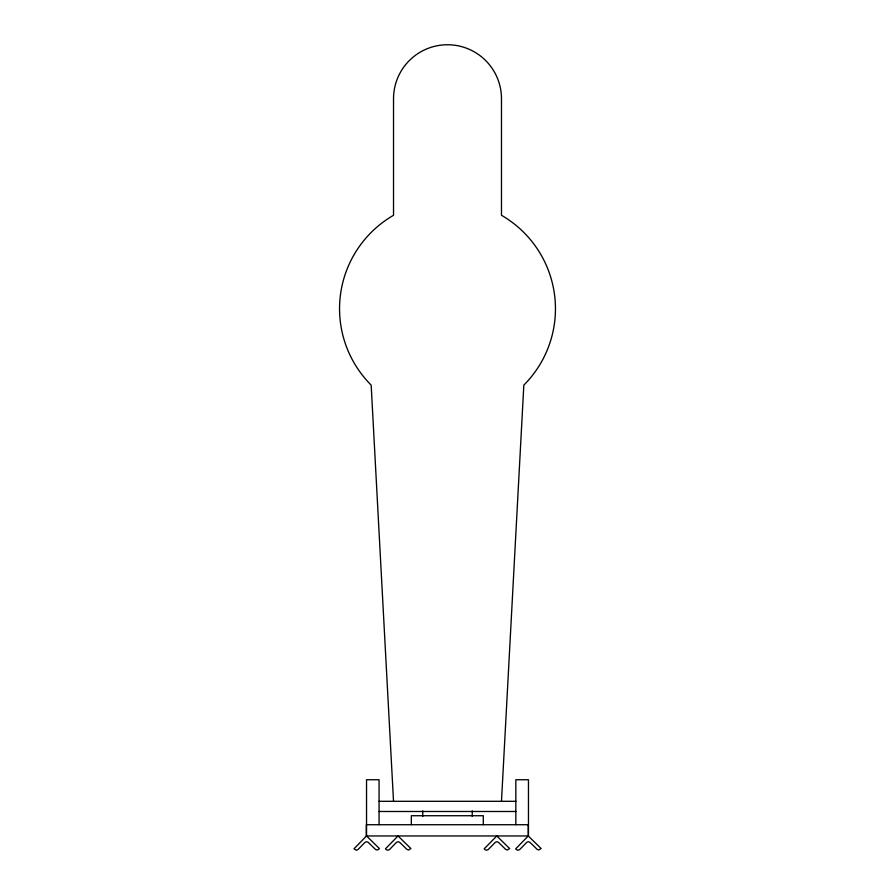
<?xml version="1.0" encoding="UTF-8"?>
<svg xmlns="http://www.w3.org/2000/svg" width="895" height="895" viewBox="0 0 895 895"><rect width="100%" height="100%" fill="white"/><g stroke="black" fill="none" stroke-linecap="round" stroke-linejoin="round"><path stroke-width="1.34" d="M501.48 801.305L523.832 385.107A107.948 107.948 0 0 0 501.48 215.292L501.48 98.73A53.98 53.98 0 0 0 447.5 44.75A53.98 53.98 0 0 0 393.52 98.73L393.52 215.292A107.948 107.948 0 0 0 371.168 385.107L393.52 801.305M366.536 835.964L353.961 848.829L356.367 850.25L357.955 849.579L365.015 842.352L366.603 841.68L368.203 842.307L375.43 849.377L377.03 850.015L378.63 849.344L379.402 848.549L366.536 835.964L366.536 779.746L379.066 779.746L379.066 824.72M528.263 835.964L515.688 848.829L516.482 849.612L518.093 850.25L519.682 849.579L526.741 842.352L528.33 841.68L529.929 842.307L537.157 849.377L538.756 850.015L541.128 848.549L528.263 835.964L528.263 824.72M379.1 801.305L515.9 801.305M379.1 811.485L515.9 811.485M528.464 824.72L366.335 824.72L366.335 835.964L528.464 835.964L528.464 779.746L515.833 779.746L515.833 824.72M483.289 824.72L483.289 815.725L411.32 815.725L411.32 824.72M472.236 810.836L472.236 816.385M422.764 810.836L422.764 816.385M398.018 835.964L385.443 848.829L386.237 849.612L387.848 850.25L389.437 849.579L396.507 842.352L398.085 841.68L399.685 842.307L406.912 849.377L408.523 850.015L410.883 848.549L398.018 835.964M496.781 835.964L484.206 848.829L485 849.612L486.6 850.25L488.2 849.579L495.259 842.352L496.848 841.68L498.437 842.307L505.675 849.377L507.275 850.015L509.647 848.549L496.781 835.964"/></g></svg>
